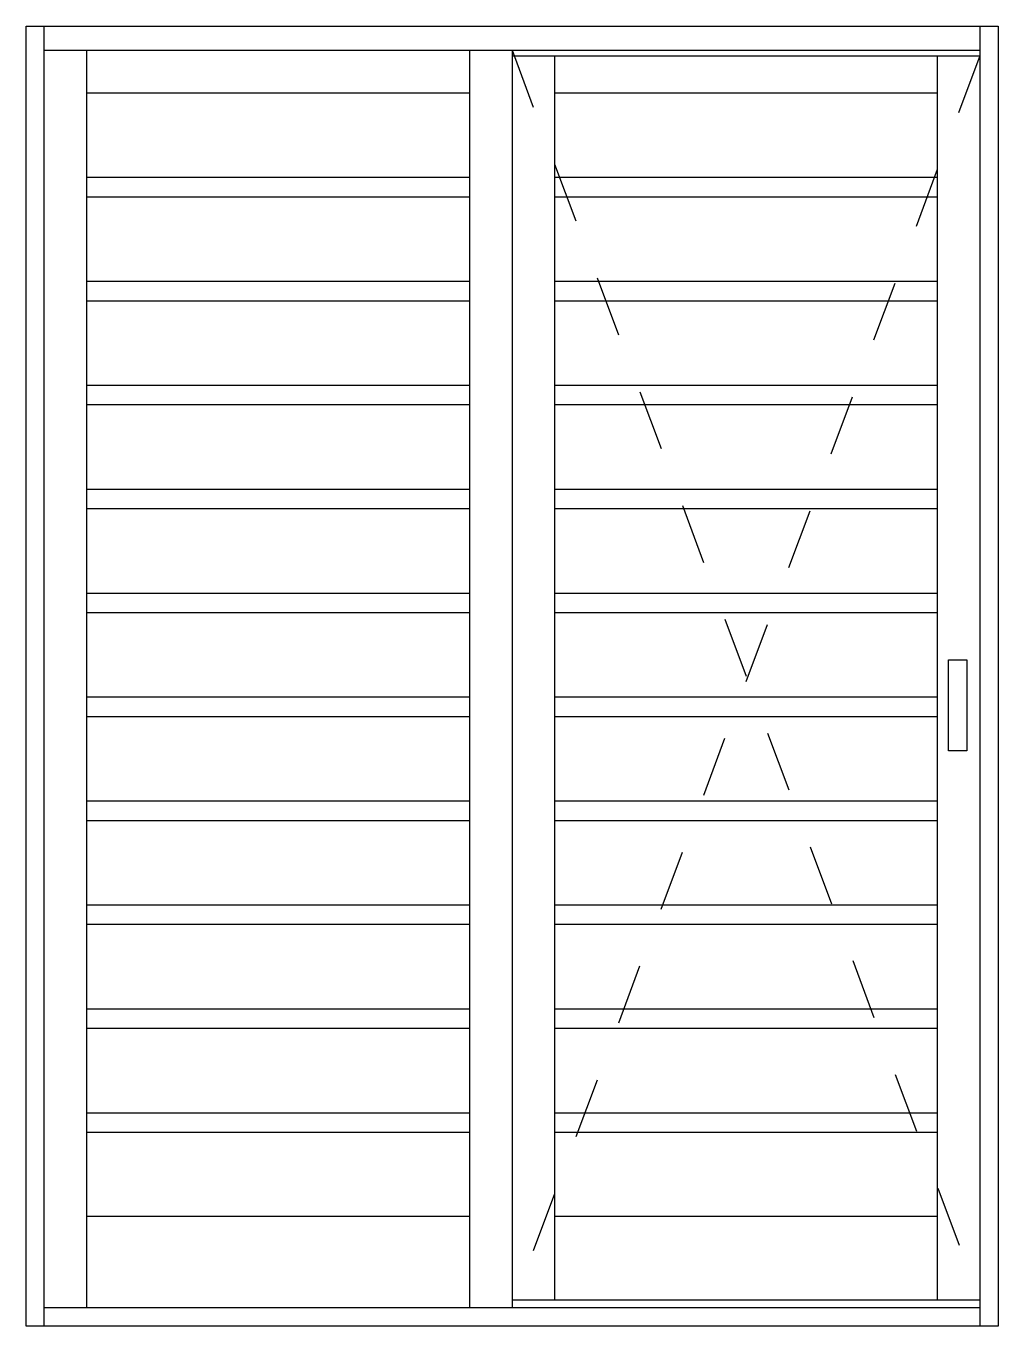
# Model space of a CAD drawing. Header units: millimetres. Extents: x 105.34 to 106.94, y 1320.8 to 1322.94.
import ezdxf

# ---------------------------------------------------------------- set-up
doc = ezdxf.new("R2010")
doc.units = ezdxf.units.MM
doc.header["$LTSCALE"] = 0.5
doc.linetypes.add('HIDDEN2', pattern=[0.1875, 0.125, -0.0625])
doc.layers.add('Gravia_Portas', color=1, linetype='Continuous')
doc.layers.add('Gravia_Portas_hidden2', color=1, linetype='HIDDEN2')

msp = doc.modelspace()

# ---------------------------------------------------------------- linework, layer by layer
at = {"layer": 'Gravia_Portas', "color": 2}
for p, q in [((105.3414, 1322.9391), (106.9414, 1322.9391)), ((105.3414, 1320.7991), (105.3414, 1322.9391)), ((106.9414, 1322.9391), (106.9414, 1320.7991)), ((106.9414, 1320.7991), (105.3414, 1320.7991))]:
    msp.add_line(p, q, dxfattribs=at)
at = {"layer": 'Gravia_Portas'}
for p, q in [((105.3714, 1320.7991), (105.3714, 1322.9391)), ((106.9114, 1322.9391), (106.9114, 1320.7991)), ((106.9114, 1322.9391), (106.9114, 1320.7991)), ((105.3714, 1322.8991), (106.9114, 1322.8991)), ((105.4414, 1320.8291), (105.4414, 1322.8991)), ((106.0714, 1322.8991), (106.0714, 1320.8291)), ((106.1414, 1322.8991), (106.1414, 1320.8291)), ((106.1414, 1322.8901), (106.9114, 1322.8901)), ((106.2114, 1322.8901), (106.2114, 1320.8415)), ((106.8414, 1322.8901), (106.8414, 1320.8415)), ((105.4414, 1322.8291), (106.0714, 1322.8291)), ((106.2114, 1322.8291), (106.8414, 1322.8291)), ((105.4414, 1322.69), (106.0714, 1322.69)), ((106.2114, 1322.69), (106.8414, 1322.69)), ((105.4414, 1322.658), (106.0714, 1322.658)), ((106.2114, 1322.658), (106.8414, 1322.658)), ((105.4414, 1322.5189), (106.0714, 1322.5189)), ((106.2114, 1322.5189), (106.8414, 1322.5189)), ((105.4414, 1322.4869), (106.0714, 1322.4869)), ((106.2114, 1322.4869), (106.8414, 1322.4869)), ((105.4414, 1322.3478), (106.0714, 1322.3478)), ((106.2114, 1322.3478), (106.8414, 1322.3478)), ((105.4414, 1322.3158), (106.0714, 1322.3158)), ((106.2114, 1322.3158), (106.8414, 1322.3158)), ((105.4414, 1322.1767), (106.0714, 1322.1767)), ((106.2114, 1322.1767), (106.8414, 1322.1767)), ((105.4414, 1322.1447), (106.0714, 1322.1447)), ((106.2114, 1322.1447), (106.8414, 1322.1447)), ((105.4414, 1322.0057), (106.0714, 1322.0057)), ((106.2114, 1322.0057), (106.8414, 1322.0057)), ((105.4414, 1321.9737), (106.0714, 1321.9737)), ((106.2114, 1321.9737), (106.8414, 1321.9737)), ((106.8599, 1321.8958), (106.8899, 1321.8958)), ((106.8599, 1321.7458), (106.8599, 1321.8958)), ((106.8899, 1321.8958), (106.8899, 1321.7458)), ((105.4414, 1321.8346), (106.0714, 1321.8346)), ((106.2114, 1321.8346), (106.8414, 1321.8346)), ((105.4414, 1321.8026), (106.0714, 1321.8026)), ((106.2114, 1321.8026), (106.8414, 1321.8026)), ((106.8899, 1321.7458), (106.8599, 1321.7458)), ((105.4414, 1321.6635), (106.0714, 1321.6635)), ((106.2114, 1321.6635), (106.8414, 1321.6635)), ((105.4414, 1321.6315), (106.0714, 1321.6315)), ((106.2114, 1321.6315), (106.8414, 1321.6315)), ((105.4414, 1321.4924), (106.0714, 1321.4924)), ((106.2114, 1321.4924), (106.8414, 1321.4924)), ((105.4414, 1321.4604), (106.0714, 1321.4604)), ((106.2114, 1321.4604), (106.8414, 1321.4604)), ((105.4414, 1321.3213), (106.0714, 1321.3213)), ((106.2114, 1321.3213), (106.8414, 1321.3213)), ((105.4414, 1321.2893), (106.0714, 1321.2893)), ((106.2114, 1321.2893), (106.8414, 1321.2893)), ((105.4414, 1321.1502), (106.0714, 1321.1502)), ((106.2114, 1321.1502), (106.8414, 1321.1502)), ((105.4414, 1321.1182), (106.0714, 1321.1182)), ((106.2114, 1321.1182), (106.8414, 1321.1182)), ((106.0714, 1320.9791), (105.4414, 1320.9791)), ((106.8414, 1320.9791), (106.2114, 1320.9791)), ((106.9114, 1320.8415), (106.1414, 1320.8415)), ((106.9114, 1320.8291), (105.3714, 1320.8291))]:
    msp.add_line(p, q, dxfattribs=at)
at = {"layer": 'Gravia_Portas_hidden2'}
for p, q in [((106.1414, 1322.8991), (106.9114, 1320.8415)), ((106.9114, 1322.8901), (106.1414, 1320.8291))]:
    msp.add_line(p, q, dxfattribs=at)

doc.saveas('drawing.dxf')
